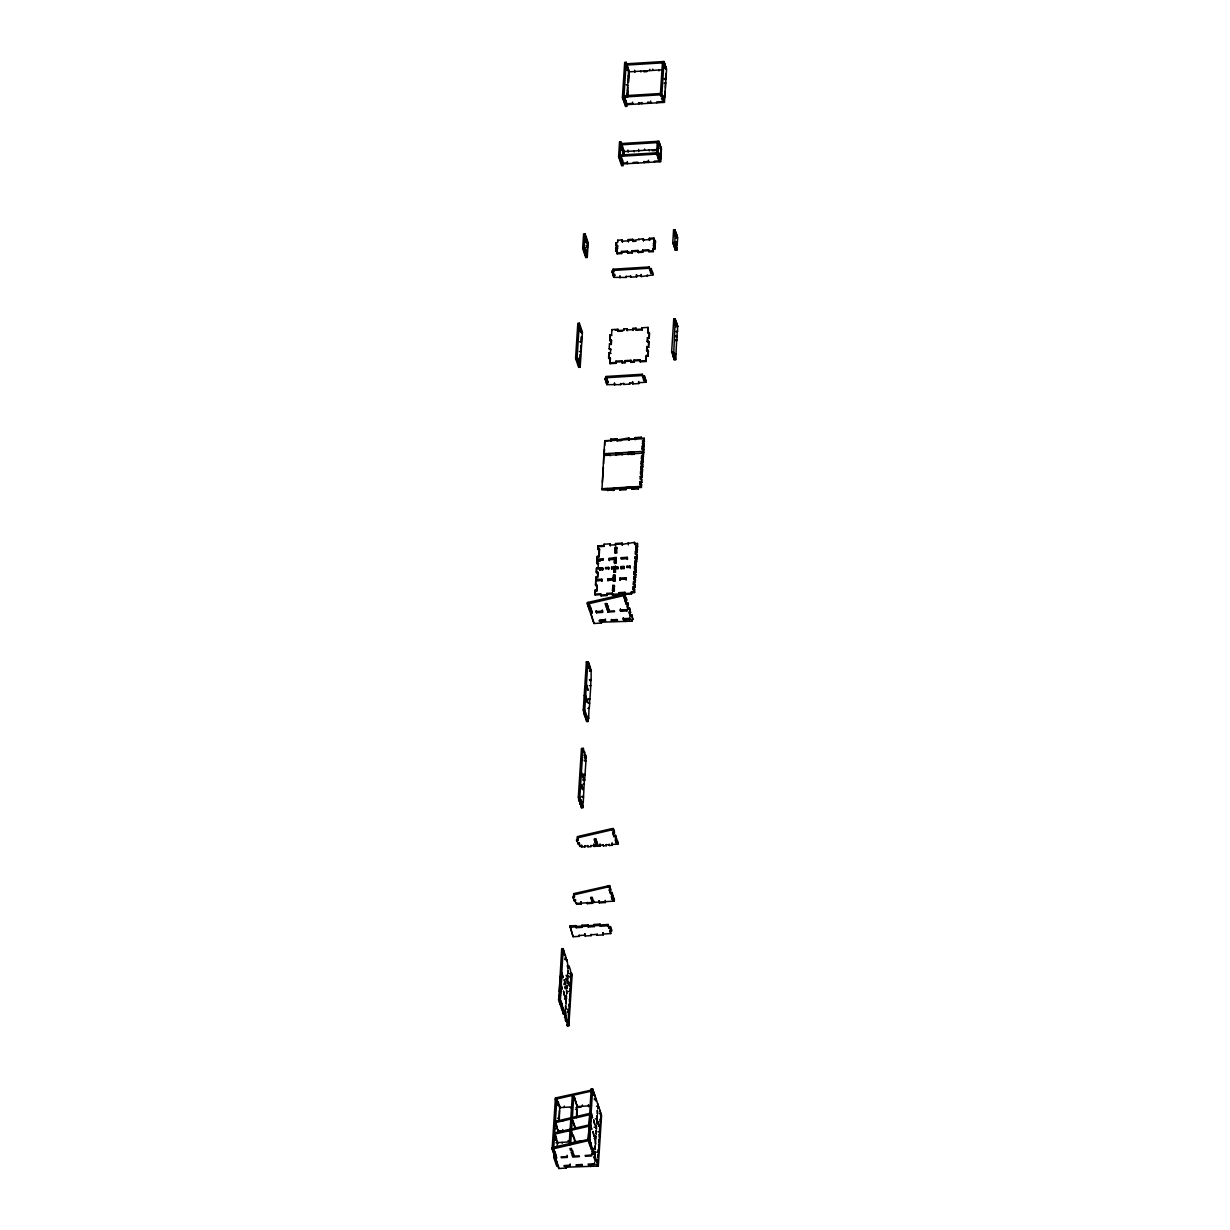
<?xml version="1.0" encoding="UTF-8"?>
<svg xmlns="http://www.w3.org/2000/svg" width="1230" height="1230" viewBox="0 0 1230 1230"><rect width="100%" height="100%" fill="white"/><g stroke="black" fill="none" stroke-linecap="round" stroke-linejoin="round"><path stroke-width="1.5" d="M575.579 358.268L577.823 323.275L579.345 323.183L582.42 332.269L580.16 367.263L578.654 367.355L575.579 358.268L577.085 358.176L580.16 367.263M582.666 248.429L583.604 233.869L585.111 233.777L588.186 242.879L587.248 257.424L585.741 257.516L582.666 248.429L584.173 248.337L587.248 257.424M578.469 327.733L578.546 326.457M583.574 248.552L584.066 251.535L585.572 251.443L585.08 248.46L585.572 251.443M577.07 360.082L576.978 361.359L576.409 359.667M577.085 358.176L579.345 323.183M584.066 251.535L584.158 250.259M584.173 248.337L585.111 233.777M584.727 251.95L585.219 254.933L586.725 254.841L586.233 251.858L586.725 254.841M584.819 240.035L586.326 239.942L585.834 236.975L584.312 237.067M578.208 363.48L578.131 364.757L577.562 363.065M585.219 254.933L585.296 253.657M586.326 239.942L585.834 236.975M585.741 257.516L585.972 253.887M581.206 329.763L581.698 332.746L581.206 329.763L579.699 329.855L580.268 331.562M586.971 240.373L587.463 243.34L586.971 240.373L585.465 240.465M581.129 341.679L581.452 336.574L581.406 342.524L579.622 341.771M587.217 247.168L587.387 244.616L587.51 248.03L585.711 247.261M580.837 351.473L580.868 345.507L580.837 351.473L579.33 351.565M561.895 974.268L563.048 977.666L561.972 972.992L560.219 1000.313L558.712 1000.405L561.695 948.73L563.202 948.638L563.986 952.466L562.479 952.558L561.695 948.73M558.712 1000.405L559.035 995.331M559.281 991.534L560.28 976.051M559.85 1003.803L559.942 1002.527L561.449 1002.435L561.357 1003.711L559.85 1003.803L558.789 999.129M562.479 952.558L562.556 951.282L564.063 951.19L565.139 955.864L565.216 954.588L563.709 954.68M560.219 1000.313L563.202 948.638M561.541 977.758L561.618 976.466L563.125 976.374M561.587 1008.892L561.664 1007.616L563.309 1013.997L564.816 1013.904L563.171 1007.524L563.094 1008.8L561.587 1008.892L559.942 1002.527M561.357 1003.711L560.296 999.037M563.986 952.466L564.063 951.19M566.43 1166.763L566.338 1168.039L558.804 1168.5L552.147 1148.805L555.422 1097.975L592.952 1089.78L593.444 1092.747L593.521 1091.471L592.014 1091.564M589.677 606.252L589.77 604.976L588.263 605.068L588.171 606.344L589.677 606.252L589.109 604.56L587.602 604.653L587.402 602.531L623.426 594.428L624.932 594.336L625.424 597.319L623.918 597.396L626.577 600.701L625.055 600.793L625.148 599.517L626.654 599.425L626.577 600.701M557.129 1100.004L555.622 1100.097L555.714 1098.821L557.221 1098.728M587.602 604.653L587.402 602.531M563.094 1008.8L561.449 1002.435M554.023 1135.505L553.946 1136.781L555.453 1136.689L555.529 1135.413L556.683 1138.811M552.147 1148.805L553.654 1148.712L556.929 1097.883M587.31 603.807L588.816 603.715L588.909 602.439M590.831 609.649L590.923 608.373L589.416 608.466L589.324 609.742L590.831 609.649L590.262 607.958L588.755 608.051L588.263 605.068M565.431 959.769L566.938 959.677L566.861 960.953L565.216 954.588M558.804 1168.5L558.312 1165.517L556.775 1166.255L553.7 1157.169L554.161 1149.804M563.309 1013.997L563.386 1012.721L565.124 1013.305L563.386 1012.721M621.058 142.065L620.105 156.61L623.18 165.712L621.673 165.804L618.598 156.702L619.536 142.157L621.058 142.065L624.133 151.152L623.887 154.78M626.193 62.315L623.933 97.308L627.008 106.395L625.501 106.487L622.426 97.401L624.686 62.407L626.193 62.315L629.268 71.401M565.216 988.628L566.769 987.767L567.061 988.613L566.938 985.215L566.799 987.26L565.293 987.352M565.339 984.446L564.278 979.772L565.339 984.446L563.832 984.538M586.772 715.983L585.265 716.075L585.757 719.043L587.264 718.95L586.772 715.983L586.203 714.276L586.126 715.553L584.619 715.645L583.266 710.125L584.112 696.841L585.618 696.749L587.34 701.853L585.834 701.946M585.342 698.963L584.204 695.565L584.865 685.356L586.372 685.264L588.094 690.353L586.449 683.972L587.879 661.755L586.372 661.848L584.942 684.065L586.449 683.972M554.807 1155.17L554.73 1156.446L556.237 1156.354L556.806 1158.045L555.345 1157.507M565.6 1020.792L565.692 1019.516L566.553 1022.053L568.06 1021.961L567.199 1019.424L567.107 1020.7L565.6 1020.792L564.063 1011.69M591.984 613.047L592.061 611.771L590.554 611.864L590.477 613.14L591.984 613.047L591.415 611.356L589.908 611.448L589.416 608.466M554.146 1154.739L555.653 1154.647L555.16 1151.68M558.282 1103.402L558.359 1102.126L558.851 1105.093L557.344 1105.186M590.262 607.958L590.338 606.682L590.923 608.373M557.682 1164.426L555.237 1156.431M566.769 987.767L566.231 985.553L566.799 987.26M579.192 935.092L579.115 936.368L573.088 936.737L569.951 925.959L575.978 925.59L576.178 927.712L582.205 927.343L582.005 925.221L588.032 924.852L588.232 926.974L594.259 926.605L594.059 924.483L600.086 924.114L600.286 926.236L608.127 925.76L608.881 927.973L610.388 927.881L611.541 931.264L610.034 931.356L610.111 930.08L611.618 929.988L611.541 931.264M579.115 800.961L579.192 799.685L580.698 799.592L580.621 800.868L579.115 800.961L578.331 797.132L581.436 748.855L583.235 749.624L581.436 748.855M605.145 379.532L605.237 378.256L606.744 378.164L606.651 379.44L605.145 379.532L607.805 382.838L606.298 382.93L606.375 381.654L607.881 381.561L607.805 382.838M612.063 272.261L612.156 270.984L613.662 270.892L613.57 272.168L612.063 272.261L614.723 275.566L613.216 275.658L613.309 274.382L614.816 274.29L614.723 275.566M620.258 145.34L620.181 146.616L621.688 146.524L621.765 145.248M625.409 65.59L625.332 66.866L626.839 66.774L626.916 65.498L628.93 71.448L628.269 81.657L627.976 80.811M567.645 967.841L567.737 966.565L569.244 966.473L570.397 969.87L571.289 977.097L569.782 977.189M581.729 749.716L581.805 748.44L583.327 748.347L584.388 753.021L584.465 751.73L582.959 751.822M588.832 663.032L588.74 664.308L587.233 664.4L587.325 663.124L588.832 663.032L589.401 664.723L589.893 667.706L588.386 667.798M564.816 1013.904L564.893 1012.628M605.729 381.239L605.237 378.256M612.648 273.952L612.156 270.984M621.519 159.715L620.012 159.808L620.089 158.532M625.347 100.399L623.841 100.491L623.918 99.215M565.124 1013.305L565.293 1010.753L567.107 1020.7M566.061 998.745L565.985 1000.021L565.493 997.053L566.061 998.745L564.555 998.837M566.4 998.822L566.277 995.424L566.4 998.822L564.893 998.914M567.307 979.587L567.384 983.508L567.307 979.587L565.8 979.68M566.169 979.249L567.676 979.157L567.584 975.252L566.077 975.344M586.126 715.553L584.773 710.033L585.618 696.749M587.34 701.853L585.711 695.473L586.372 685.264M606.651 379.44L606.159 376.472L642.337 374.258L642.829 377.226L644.336 377.133L644.904 378.84L643.398 378.932L643.475 377.656L644.981 377.564L644.904 378.84M613.57 272.168L613.078 269.186L649.255 266.971L649.748 269.954L651.254 269.862L651.823 271.553L650.316 271.646L650.901 273.352L652.407 273.26L652.976 274.951L641.214 276.55L640.999 274.413M626.777 104.658L624.287 95.725L660.449 93.526M661.709 69.849L628.561 71.878L626.347 63.806L664.015 61.5L666.599 69.141L664.461 102.351L625.271 104.75M556.237 1156.354L556.314 1155.078M559.435 1106.8L559.512 1105.524L560.096 1107.215M567.676 979.157L567.584 975.252M567.015 965.965L568.521 965.873L568.368 968.441L566.938 959.677M572.873 897.592L572.949 896.316L574.456 896.224L574.379 897.5L572.873 897.592L576.686 904.281L581.206 904.019L580.99 901.882L581.206 904.019M576.547 840.551L576.639 839.275L578.146 839.183L578.054 840.459L576.547 840.551L580.068 846.409L584.88 846.978L584.957 845.702M582.313 751.407L581.805 748.44M584.619 715.645L584.696 714.369M591.415 611.356L591.492 610.08L592.061 611.771M621.027 156.733L620.95 158.009L619.443 158.101L620.012 159.808M624.994 103.889L624.502 100.922L624.994 103.889L632.528 103.428L632.82 104.289M624.779 98.708L624.855 97.431M556.329 1162.381L556.252 1163.657L555.683 1161.966L557.19 1161.873M557.205 1146.729L557.544 1141.363M568.752 1130.493L558.205 1131.139L558.282 1129.863M558.866 1120.93L559.727 1107.646L570.274 1107L570.551 1107.846M574.379 897.5L573.595 893.672L609.619 885.569L610.695 890.243L609.188 890.336L612.986 897.039L611.479 897.131L611.571 895.855L613.078 895.763L612.986 897.039M578.054 840.459L577.285 836.631L611.802 828.636L613.309 828.543L614.447 831.926L614.37 833.217L612.863 833.31L612.94 832.018L614.447 831.926M580.621 800.868L579.837 797.04L582.943 748.763M569.244 966.473L569.167 967.749L568.521 965.873M580.253 804.359L580.345 803.082L581.851 802.99L581.759 804.266L580.253 804.359L579.192 799.685M583.235 749.624L583.327 748.347M620.812 383.376L620.72 384.652L606.867 384.636L606.375 381.654M646.565 356.362L648.072 356.269L647.779 355.409L646.273 355.501L646.242 361.466L640.215 361.835L640 359.714L633.973 360.082L634.188 362.204L631.159 362.389L630.959 360.267L624.932 360.621L625.132 362.758L622.119 362.942L621.919 360.805L615.892 361.174L616.092 363.311L610.065 363.68L610.403 358.56L608.604 357.807L608.927 352.703L610.726 353.456L608.927 352.703M610.972 349.628L609.173 348.874L609.511 343.77L611.018 343.677L611.264 339.834L609.757 339.926L610.08 334.821L611.879 335.575M626.224 276.181L626.147 277.457L613.801 277.35L613.309 274.382M642.86 250.997L648.887 250.628L648.594 249.782L642.567 250.151L642.783 252.273L638.262 252.55L638.047 250.428L632.02 250.797L632.22 252.919L627.7 253.196L627.5 251.074L621.473 251.443L621.673 253.565L617.153 253.841L617.322 251.289L615.815 251.381L615.692 247.983L617.491 248.737L615.692 247.983M617.491 248.737L617.645 246.185L615.861 245.431L616.015 242.864L617.522 242.771L617.691 240.219L622.211 239.942L622.426 242.079L622.211 239.942M627.561 162.406L627.485 163.682L627.192 162.837L621.165 163.206L621.242 161.929M622.257 148.215L622.349 146.939M627.408 68.48L627.485 67.204M574.026 900.99L574.102 899.699M577.7 843.949L577.777 842.673M585.757 719.043L585.849 717.766L587.356 717.674L588.14 721.503L586.633 721.595L585.849 717.766M608.896 358.653L609.219 353.548M609.511 343.77L611.31 344.523L611.556 340.695L610.049 340.787L610.08 334.821M615.815 251.381L615.984 248.829M616.138 246.277L616.015 242.864M582.374 773.532L583.451 778.206L582.374 773.532L580.868 773.624M622.088 161.407L622.18 160.131M622.918 148.646L622.841 149.922L621.335 150.014M628.069 68.895L627.976 70.172L626.47 70.264M581.759 802.391L583.266 802.298L582.974 801.453L582.912 807.664L581.406 807.756L580.345 803.082M581.759 804.266L580.698 799.592M589.893 667.706L589.97 666.429L588.463 666.522M631.605 592.752L634.619 592.568L634.342 591.722L631.328 591.907L631.528 594.029L625.194 594.428L624.994 592.291L618.967 592.66L619.167 594.797L612.54 595.197L612.34 593.075L606.913 593.398L607.113 595.52L601.086 595.889L601.163 594.613L595.135 594.982L595.12 590.046L596.904 590.815L595.12 590.046M595.443 584.942L597.242 585.695L595.443 584.942L595.704 580.852L601.731 580.483L602.024 581.329L601.824 579.207L595.797 579.576L595.95 577.024L597.749 577.777L598.088 572.673L596.289 571.919L596.535 568.091L598.334 568.844M598.656 563.74L597.15 563.832L597.027 560.419L603.054 560.05L603.146 558.774L597.104 559.143L597.288 556.329L598.795 556.237L599.287 548.58L597.78 548.672L597.965 545.859L603.991 545.49L604.284 546.351L598.257 546.704L597.965 545.859M638.401 487.618L641.414 487.434L641.122 486.588L638.109 486.773L638.309 488.91L631.989 489.294L631.774 487.157L625.747 487.526L625.962 489.663L619.92 490.032L619.72 487.895L613.693 488.264L613.893 490.401L601.931 489.848L603.807 455.285L609.834 454.916L610.126 455.776L610.218 454.5L609.926 453.639L603.899 454.008L604.745 440.724L610.787 440.355L611.064 441.216L610.864 439.079L616.891 438.71L617.091 440.847L621.611 440.571M610.065 363.68L610.111 357.715L608.604 357.807M610.434 352.61L610.68 348.782L609.173 348.874M611.587 334.729L611.925 329.625L617.952 329.256L618.152 331.377L622.672 331.101M617.153 253.841L617.029 250.443L615.523 250.536M617.199 247.891L617.368 245.339L615.861 245.431M623.164 155.457L623.487 150.337M626.931 96.986L628.638 70.602M570.028 973.361L571.535 973.268L572.119 974.96L568.829 1025.789L567.322 1025.881L567.568 1022.115M573.088 936.737L569.951 925.959M575.532 900.898L575.609 899.607M579.207 843.857L579.299 842.581L580.068 846.409M581.406 807.756L581.483 806.48L582.989 806.388M582.789 788.43L582.697 789.706L581.636 785.032L582.789 788.43L581.283 788.522M587.264 718.95L587.356 717.674M589.97 666.429L591.046 671.103L589.539 671.196M593.413 621.811L590.554 611.864M595.135 594.982L595.397 590.907M595.735 585.788L595.904 583.066M598.088 572.673L596.581 572.765L596.535 568.091M603.146 558.774L603.423 559.619L597.396 559.988L597.288 556.329M597.58 557.19L599.087 557.098L599.579 549.426L598.072 549.518L598.257 546.704M602.408 482.36L603.377 467.385M603.623 463.633L603.807 455.285M610.218 454.5L604.176 454.869L604.545 449.165M604.791 445.368L604.745 440.724M627.915 87.192L627.438 94.433L627.162 93.588M627.608 97.185L627.961 91.666M628.561 82.456L629.16 73.247M568.06 1021.961L568.214 1019.409L568.829 1025.789M567.491 1012.69L568.998 1012.598L568.875 1009.2L567.368 1009.292M570.028 991.319L570.228 988.259L570.32 992.164L568.521 991.411M601.608 621.765L601.516 623.041L593.982 623.502L594.059 622.226M568.998 1012.598L568.875 1009.2M571.289 977.097L571.535 973.268M582.912 807.664L581.851 802.99M584.112 755.22L585.618 755.128L585.542 756.404L584.465 751.73M591.046 671.103L591.123 669.827L589.616 669.92M583.266 802.298L584.388 779.482L582.882 779.574M583.174 780.42L584.68 780.327L585.926 760.924L585.818 757.265L584.312 757.357M588.14 721.503L588.386 717.674L586.879 717.766M587.817 708.388L589.324 708.296L589.662 703.191L589.601 698.64L588.094 698.732M589.324 679.698L590.831 679.606L590.8 685.571L589.893 699.486L588.386 699.578M591.123 669.827L591.123 680.467L589.616 680.559M596.627 589.954L596.95 584.85M597.457 576.932L597.795 571.827M598.041 567.999L598.364 562.879L596.858 562.971M576.686 904.281L576.762 903.005M584.604 758.203L586.11 758.111L585.618 755.128M587.156 718.612L588.663 718.52L589.047 707.45L589.324 708.296M596.904 590.815L597.134 587.402M562.725 1130.862L562.802 1129.586M564.247 1107.369L564.324 1106.093M576.178 927.712L575.978 925.59M596.504 612.771L596.304 610.649L596.504 612.771L602.531 612.402L602.331 610.28L602.531 612.402M581.575 846.317L581.667 845.041M599.471 569.183L599.548 567.906L602.562 567.722L602.762 569.844L599.748 570.028L599.471 569.183L602.485 568.998L602.762 569.844M581.867 847.163L581.944 845.886M599.748 570.028L599.548 567.906M619.828 276.981L619.905 275.704M621.673 253.565L621.473 251.443M627.192 162.837L627.269 161.561M628.007 150.06L628.223 152.197M620.105 277.826L620.197 276.55M601.086 595.889L600.886 593.767L594.859 594.136M601.731 580.483L601.824 579.207M602.485 568.998L602.562 567.722M603.991 545.49L604.084 544.213L610.111 543.845L610.311 545.982M607.866 490.77L607.666 488.633L601.639 489.002M609.834 454.916L609.926 453.639M610.787 440.355L610.864 439.079M614.4 384.175L614.493 382.899L614.693 385.021M616.092 363.311L615.892 361.174M618.152 331.377L617.952 329.256M632.528 103.428L632.604 102.151M634.665 70.233L634.88 72.355M604.284 546.351L604.084 544.213M567.076 1156.554L561.049 1156.923L561.326 1157.768L567.353 1157.399L567.153 1155.277M568.091 1140.717L568.014 1141.994L555.96 1142.732M582.205 927.343L582.005 925.221M605.575 567.537L605.498 568.813L608.512 568.629L608.589 567.353L605.575 567.537L605.867 568.383L608.881 568.199L608.788 569.475M590.984 845.333L590.907 846.609L587.894 846.793L587.971 845.517M569.136 1144.746L569.982 1131.477L571.489 1131.385L574.948 1141.563L583.082 1141.071M570.074 1130.201L570.735 1119.977L572.242 1119.884L575.117 1128.371M627.7 253.196L627.5 251.074M628.238 239.573L628.453 241.71L628.238 239.573L632.758 239.296L632.973 241.434L635.987 241.249M570.643 1144.653L571.489 1131.385M571.581 1130.109L572.242 1119.884M573.749 1096.391L572.319 1118.608L570.812 1118.7L572.242 1096.484L573.749 1096.391L577.208 1106.57L591.522 1105.708M605.652 605.283L605.083 603.576L606.59 603.484L607.159 605.191L605.652 605.283L605.744 604.007L607.251 603.915M569.997 1165.21L563.97 1165.579L564.263 1166.44L570.29 1166.071L570.09 1163.934M585.142 935.999L584.927 933.878L585.142 935.999L591.169 935.63L591.246 934.354M605.175 620.212L605.252 618.936L605.468 621.073L599.441 621.442L599.148 620.581L605.175 620.212L605.468 621.073M607.113 595.52L606.913 593.398M608.143 579.684L608.051 580.975L607.851 578.838L613.278 578.515L613.555 579.361L608.143 579.684L607.851 578.838M609.173 558.405L609.373 560.526L609.173 558.405L616.138 557.467L616.092 563.432M610.111 543.845L610.019 545.121L615.446 544.798L615.738 545.643M613.893 490.401L613.693 488.264M615.953 453.27L616.153 455.408L615.953 453.27L621.98 452.901L622.18 455.038M617.091 440.847L616.891 438.71M622.119 362.942L621.919 360.805M627.192 330.824L626.993 328.702L623.979 328.887L623.902 330.163L617.875 330.532M606.805 608.681L606.313 605.698L606.805 608.681L608.312 608.589L607.82 605.606L608.404 607.312L606.897 607.405M591.292 897.792L592.66 903.312L587.233 903.65L587.31 902.359M638.923 102.644L638.847 103.92L638.555 103.059L641.568 102.874L641.86 103.735L641.937 102.459M575.194 1100.635L574.702 1097.652L574.61 1098.928L573.103 1099.02M573.226 1136.474L573.303 1135.198L575.025 1140.287L574.917 1142.086L573.411 1142.178M573.964 1124.973L574.041 1123.697M572.504 1156.215L579.13 1155.816L579.422 1156.661L572.78 1157.076L572.288 1154.094M607.958 612.079L607.466 609.096L607.958 612.079L614.585 611.664L614.308 610.818L609.173 611.141L608.973 609.004M572.565 1151.88L571.058 1151.972L571.643 1153.678L573.149 1153.586L572.657 1150.604M575.763 1102.326L575.855 1101.05L576.347 1104.033M588.232 926.974L588.032 924.852M608.558 612.033L608.035 610.803M574.01 1156.123L573.795 1154.001M576.916 1105.724L576.993 1104.448L576.486 1117.639M593.921 846.424L593.721 844.303L593.921 846.424L596.335 846.271L594.398 839.06L596.335 846.271M611.894 568.014L611.802 569.29L611.602 567.168L614.308 567.86L611.602 567.168M625.132 362.758L624.932 360.621M626.993 328.702L626.916 329.978L632.943 329.609L633.235 330.455L633.02 328.333L636.033 328.149L636.248 330.27L642.275 329.901L642.06 327.78L648.087 327.411L648.056 333.361M632.22 252.919L632.02 250.797M632.973 241.434L632.758 239.296M638.57 149.414L638.77 151.551M609.173 611.141L609.265 609.849M629.852 382.822L629.76 384.098L623.733 384.467L623.825 383.191M636.694 276.827L636.479 274.69L636.694 276.827L630.667 277.18L630.744 275.904M597.841 846.179L595.904 838.968L597.841 846.179L600.255 846.04L600.332 844.764M592.445 901.19L592.368 902.466L576.393 903.435M596.043 845.425L596.135 844.149M612.54 595.197L612.34 593.075M612.832 585.403L612.786 591.369L612.494 590.508L612.832 585.403L614.339 585.311L614.293 591.276M613.278 578.515L613.493 575.194L615 575.102L614.954 581.052L613.447 581.144L613.186 579.791L607.758 580.114M618.137 568.906L615.446 568.199L615.523 572.242L614.016 572.334L613.939 568.291L611.525 568.445M614.016 567.015L615.569 566.292L615.815 567.768L618.229 567.63M609.081 559.681L614.508 559.358L614.293 562.679L615.799 562.587L616.138 557.467M615.292 547.35L615.246 553.3L614.954 552.455L615.292 547.35L616.799 547.258L616.753 553.208M615.446 544.798L615.538 543.522L622.165 543.107L622.365 545.244L622.165 543.107M613.447 581.144L613.186 579.791M613.555 579.361L613.493 575.194M614.016 572.334L613.939 568.291M614.308 567.86L614.062 566.384M614.585 563.524L614.508 559.358M609.45 559.25L616.415 558.328M619.92 490.032L619.72 487.895M621.98 452.901L621.903 454.178L615.876 454.546M611.495 620.704L611.202 619.859L617.229 619.49L617.522 620.335L611.495 620.704L611.571 619.428M611.571 895.855L612.371 898.238L613.878 898.146L614.37 901.113L593.875 902.374L593.952 901.098M597.549 845.333L597.642 844.057M614.954 581.052L615 575.102M615.815 567.768L615.569 566.292M582.328 1106.262L582.405 1104.986M594.259 926.605L594.059 924.483M631.159 362.389L630.959 360.267M632.943 329.609L633.02 328.333M638.262 252.55L638.047 250.428M643.321 238.651L643.521 240.788L643.321 238.651L632.681 240.573M644.505 150.321L644.597 149.045M649.655 70.587L649.732 69.311M600.255 846.04L600.04 843.903M617.844 568.06L617.937 566.769L615.523 566.922M644.136 161.391L644.059 162.668L643.767 161.822L648.287 161.545L648.579 162.391L648.656 161.115M647.964 102.09L647.887 103.366L647.595 102.505L650.609 102.336L650.901 103.182M619.167 594.797L618.967 592.66M619.905 578.1L620.105 580.237L619.905 578.1L625.932 577.731L626.132 579.868L625.932 577.731M621.227 557.667L621.135 558.943L627.177 558.574L627.454 559.435L627.254 557.298L621.227 557.667L621.504 558.512L627.546 558.159M625.962 489.663L625.747 487.526M627.93 453.809L628.007 452.532L634.034 452.163L633.957 453.44L627.93 453.809L628.207 454.67L628.007 452.532M628.945 437.972L629.16 440.109L628.945 437.972L616.814 439.986M632.774 383.914L632.574 381.792L632.774 383.914L638.801 383.545L638.893 382.269M634.188 362.204L633.973 360.082M636.248 330.27L636.033 328.149M650.609 102.336L650.685 101.044M652.669 70.402L652.761 69.126M603.223 934.892L603.023 932.77L603.223 934.892L597.196 935.261L597.273 933.985M599.287 902.912L599.087 900.775L599.287 902.912L605.314 902.543L605.391 901.267M620.858 567.876L620.95 566.584L623.964 566.415L624.163 568.537L621.15 568.721L620.858 567.876L623.887 567.691L624.163 568.537M606.359 844.395L606.282 845.671L603.269 845.856L603.346 844.58M621.15 568.721L620.95 566.584M642.783 252.273L642.567 250.151M648.287 161.545L648.379 160.269M641.214 276.55L641.291 275.259M588.432 1104.617L588.647 1106.739M600.286 926.236L600.086 924.114M620.612 611.295L620.412 609.173L620.612 611.295L626.946 610.91L627.023 609.634L620.704 610.019M623.887 567.691L623.964 566.415M591.353 1114.549L592.506 1117.947L591.43 1113.273L589.677 1140.61L588.171 1140.702L591.153 1089.027L592.66 1088.934L601.578 1115.256L598.303 1166.086L566.061 1167.193L566.338 1168.039M588.616 1133.737L588.171 1140.702L553.654 1148.712M588.863 1129.939L589.739 1116.348M555.622 1100.097L555.345 1099.251L591.369 1091.148L591.153 1089.027M588.816 603.715L623.333 595.704L623.426 594.428M598.303 1166.086L589.385 1139.764L592.66 1088.934M605.114 900.406L605.314 902.543M623.548 619.966L623.349 617.844L623.548 619.966L629.883 619.582L629.96 618.306L623.625 618.69M624.486 599.102L623.994 596.12L625.501 596.027M625.194 594.428L624.994 592.291M627.177 558.574L627.254 557.298M634.526 542.353L634.726 544.475L634.526 542.353L622.088 544.383M631.989 489.294L631.774 487.157M635.264 438.464L635.187 439.74L634.972 437.603L641.307 437.219L641.599 438.08L635.264 438.464L634.972 437.603M638.801 383.545L638.601 381.423M640.215 361.835L640 359.714M642.275 329.901L642.06 327.78M625.424 597.319L624.932 594.336M626.977 566.231L626.9 567.507L629.914 567.322L629.991 566.046L626.977 566.231L627.269 567.076L630.283 566.892L630.191 568.168M628.392 544.875L628.192 542.738M592.845 1153.017L594.351 1152.925L594.274 1154.201L592.768 1154.293L591.615 1150.896L593.121 1150.803L593.198 1149.527L592.629 1147.821L592.553 1149.097L591.046 1149.189L589.97 1144.515M612.309 845.302L612.11 843.165L612.309 845.302L609.296 845.487L609.373 844.211M589.401 1142.824L590.907 1142.732L590.815 1144.008L589.308 1144.1L588.74 1142.393L590.246 1142.301L589.754 1139.334L588.248 1139.426L552.224 1147.513L552.424 1149.65L553.93 1149.558L554.515 1151.249L553.008 1151.342L553.085 1150.065L553.577 1153.048L555.084 1152.956M594.105 1093.178L594.597 1096.145L594.674 1094.869L593.168 1094.961M625.993 599.01L626.07 597.734L624.563 597.826M653.484 249.075L655.006 248.983L654.714 248.137L653.207 248.229L653.33 251.627L648.81 251.904L648.594 249.782M649.348 238.282L649.548 240.419L649.348 238.282L653.868 238.005L653.991 241.418L655.498 241.326L655.329 243.878L653.53 243.125L655.329 243.878M573.518 894.948L608.035 886.938L608.112 885.662M577.193 837.907L611.71 829.912L611.802 828.636M601.516 623.041L601.224 622.196L631.959 621.181L631.39 619.49L632.897 619.397L631.743 615.999L630.237 616.092L629.084 612.694L630.59 612.601L629.437 609.204L627.93 609.296L626.793 605.898L628.299 605.806L627.715 604.099L626.208 604.191L625.148 599.517M647.241 276.181L647.318 274.905M590.462 1166.563L590.538 1165.287M625.64 621.565L625.716 620.289M591.492 1155.062L585.157 1155.447L585.449 1156.292L591.768 1155.908L591.568 1153.786M642.829 377.226L642.337 374.258M649.748 269.954L649.255 266.971M657.358 141.342L656.543 154.104L657.112 155.81L658.619 155.718L658.711 154.442L657.204 154.534M662.509 61.592L660.372 94.802L660.941 96.493L662.447 96.401L662.54 95.125L663.032 98.108L661.525 98.2L662.094 99.891L663.6 99.799L663.677 98.523L664.169 101.506L656.635 101.967L656.928 102.813M596.396 1099.974L596.319 1101.25L595.827 1098.267L594.321 1098.359M610.695 890.243L609.619 885.569M614.37 833.217L613.309 828.543M627.715 604.099L627.807 602.823L626.301 602.915M627.93 609.296L628.023 608.02L629.529 607.928L630.59 612.601M628.299 605.806L627.807 602.823M608.127 925.76L608.204 924.483L600.378 924.96M659.172 155.795L660.679 155.703L660.802 159.101L658.265 159.208L657.773 156.225M610.326 893.733L609.265 889.059L610.772 888.967M612.017 844.457L618.044 844.088L617.475 842.381L615.969 842.473L615.169 840.09L616.676 839.998L615.523 836.6L614.016 836.692L612.94 832.018M620.166 155.718L622.964 163.959L660.633 161.653L658.05 154.011L658.865 141.25L621.196 143.541L621.104 144.817L657.281 142.619M664.461 102.351L661.878 94.71L664.015 61.5M596.227 1128.064L596.519 1128.909L596.396 1125.496L596.181 1128.817L595.689 1125.85L596.258 1127.541M597.795 1163.103L596.658 1159.706L596.565 1160.997L595.059 1161.089L593.998 1156.415M638.524 382.699L646.058 382.238L645.489 380.531L643.966 380.624L643.475 377.656M650.901 273.352L650.409 270.369M597.549 1103.371L598.626 1108.045L598.702 1106.769M608.881 927.973L608.204 924.483M629.437 609.204L629.529 607.928M644.336 377.133L644.412 375.857L642.906 375.95M651.254 269.862L651.331 268.586L649.824 268.678M665.169 64.898L665.092 66.174L664.6 63.191L663.093 63.283M595.566 1138.273L595.735 1135.72L595.858 1139.118L594.059 1138.365M596.842 1118.608L597.042 1115.533L597.134 1119.454L595.335 1118.7M597.703 1105.324L597.826 1108.722L597.98 1106.17L596.473 1106.262M594.874 1154.447L594.751 1151.049L594.582 1153.602L593.075 1153.694M646.242 361.466L646.273 355.501M648.072 356.269L648.41 351.15L646.611 350.396L646.857 346.568L648.656 347.321L646.857 346.568M648.656 347.321L648.979 342.217L647.18 341.463L647.441 337.62L649.225 338.388L647.441 337.62M648.087 327.411L647.764 332.515L649.563 333.269L649.225 338.388M651.823 271.553L651.331 268.586M653.33 251.627L653.207 248.229M655.006 248.983L655.16 246.431L653.653 246.523L653.53 243.125M653.991 241.418L653.868 238.005M660.018 144.633L659.941 145.924L659.449 142.941L657.942 143.034M594.413 1163.718L588.094 1164.103L588.37 1164.964L594.705 1164.564L594.505 1162.442M611.833 893.641L611.925 892.365L610.418 892.457M615.523 836.6L615.6 835.324L614.093 835.416M629.883 619.582L629.668 617.445M631.528 594.029L631.328 591.907M638.309 488.91L638.109 486.773M641.307 437.219L641.23 438.495L644.243 438.31L644.366 441.724L642.567 440.97L644.366 441.724M646.903 351.242L647.149 347.414M647.472 342.309L647.718 338.481M653.653 246.523L653.822 243.971M630.237 616.092L629.176 611.418M645.489 380.531L645.566 379.255L644.059 379.347M652.407 273.26L652.484 271.984L650.977 272.076M659.772 159.116L659.849 157.84L658.342 157.932M660.602 146.339L661.094 149.307L661.171 148.031L659.664 148.123M666.322 68.296L666.23 69.572L665.738 66.589L664.231 66.681M610.388 927.881L610.464 926.59L608.958 926.682M614.37 901.113L613.801 899.422L612.294 899.514L612.371 898.238M615.969 842.473L616.046 841.197L617.552 841.105L618.044 844.088M616.676 839.998L615.6 835.324M646.058 382.238L645.566 379.255M647.779 355.409L648.118 350.304L646.611 350.396M648.364 346.476L648.687 341.371L647.18 341.463M648.948 337.543L649.271 332.423M652.976 274.951L652.484 271.984M654.714 248.137L654.883 245.585L653.376 245.677M655.037 243.033L655.206 240.48L653.699 240.573M659.618 154.088L661.125 153.996L661.002 150.598L661.294 151.444M663.278 97.339L664.784 97.247L664.83 91.281L665.123 92.127M664.446 79.458L665.953 79.366L665.984 73.4L666.276 74.246M602.931 934.047L610.772 933.57L610.111 930.08M616.538 844.18L616.63 842.904L618.137 842.811M633.45 587.556L633.281 590.108L633.158 586.71L634.957 587.463L633.158 586.71M634.957 587.463L635.126 584.911L633.327 584.158L633.496 581.606L635.28 582.359L633.496 581.606M635.28 582.359L635.449 579.807L633.65 579.038L633.819 576.486L635.618 577.254L633.819 576.486M635.618 577.254L635.772 574.687L633.988 573.933L634.142 571.381L635.941 572.135L634.142 571.381M634.48 566.277L636.279 567.03L634.48 566.277L634.311 568.829L635.818 568.737L635.941 572.135M634.803 561.172L636.602 561.926L634.803 561.172L634.649 563.724L636.156 563.632L636.279 567.03M636.602 561.926L636.802 558.851L635.295 558.943L635.095 556.821L636.879 557.574L635.095 556.821M635.449 551.209L637.248 551.962L635.449 551.209L635.28 553.761L637.079 554.515L636.879 557.574M637.248 551.962L637.417 549.41L635.91 549.502L635.787 546.089L637.571 546.858L635.787 546.089M641.414 487.434L641.568 484.881L639.785 484.128L639.938 481.576L641.737 482.329L639.938 481.576M640.277 476.471L642.075 477.225L640.277 476.471L640.107 479.024L641.614 478.931L641.737 482.329M640.599 471.351L642.398 472.12L640.599 471.351L640.446 473.919L641.952 473.827L642.075 477.225M642.398 472.12L642.567 469.568L641.061 469.66L640.938 466.247L642.721 467L640.938 466.247M641.553 461.988L641.384 464.54L641.26 461.142L643.059 461.896L641.26 461.142M643.059 461.896L643.229 459.344L641.43 458.59L641.599 456.038L643.382 456.791L641.599 456.038M641.876 451.687L643.674 452.44L641.876 451.687L641.799 452.963L643.582 453.732L643.382 456.791M643.674 452.44L643.859 449.38L642.352 449.473L642.229 446.075L644.028 446.828L642.229 446.075M644.028 446.828L644.197 444.276L642.69 444.368L642.567 440.97M660.633 161.653L661.463 148.892L658.865 141.25M633.619 585.003L633.773 582.451M633.942 579.899L634.111 577.347M634.265 574.779L634.434 572.227M635.095 562.018L634.926 564.57L636.433 564.478M635.295 558.943L635.372 557.667M635.572 554.607L635.741 552.055M635.91 549.502L636.064 546.95M640.061 484.974L640.23 482.421M640.891 472.212L640.722 474.765L642.229 474.672M641.061 469.66L641.214 467.093M641.722 459.436L641.876 456.884M642.168 452.532L642.075 453.824L643.582 453.732M642.352 449.473L642.521 446.921M642.69 444.368L642.86 441.816M599.856 1110.167L600.917 1114.841M631.743 615.999L631.82 614.723L630.313 614.816M613.801 899.422L613.878 898.146M617.475 842.381L617.552 841.105M596.873 1164.902L596.796 1166.178L596.212 1164.487L597.719 1164.395L597.688 1159.706L597.519 1162.258M631.959 621.181L632.051 619.905M598.18 1152.049L598.334 1149.496L598.457 1152.894L596.673 1152.141M599.487 1131.615L599.687 1128.54L599.779 1132.461L597.98 1131.708M600.624 1113.98L600.747 1117.394L600.993 1113.565L599.487 1113.657M634.342 591.722L634.495 589.17L632.989 589.262M634.665 586.618L634.834 584.066L633.327 584.158M635.003 581.513L635.157 578.946L633.65 579.038M635.326 576.393L635.495 573.841L633.988 573.933M635.649 571.289L635.818 568.737M635.987 566.184L636.156 563.632M636.31 561.08L636.51 558.005L635.003 558.097M636.602 556.729L636.786 553.669M636.956 551.117L637.125 548.565L635.618 548.641M637.294 545.997L637.448 543.445L634.434 543.629M641.122 486.588L641.291 484.036L639.785 484.128M641.445 481.484L641.614 478.931M641.783 476.379L641.952 473.827M642.106 471.259L642.275 468.707L640.769 468.799M642.444 466.155L642.614 463.602L641.091 463.695M642.767 461.05L642.936 458.498L641.43 458.59M643.106 455.946L643.305 452.871M643.382 451.595L643.582 448.535L642.075 448.627M643.736 445.983L643.905 443.43L642.398 443.523M644.074 440.878L644.243 438.31M632.897 619.397L631.82 614.723M634.619 592.568L634.495 589.17M637.571 546.858L637.448 543.445M642.721 467L642.614 463.602M676.869 250.197L677.038 247.645L674.501 247.737L674.578 246.461L675.362 250.29L676.869 250.197L674.932 242.971L674.855 244.247L673.348 244.339L672.779 242.648L673.594 229.872L675.101 229.779L676.177 234.453L676.254 233.177L674.747 233.27L675.316 234.961L676.823 234.869L677.315 237.851L675.808 237.944M673.348 244.339L673.425 243.063M673.594 229.872L674.086 232.854L675.593 232.762M674.501 247.737L674.009 244.755L675.516 244.678M674.855 244.247L675.101 229.779M675.362 250.29L675.239 246.876L677.038 247.645M676.746 246.784L676.915 244.232L675.408 244.324M675.685 245.17L677.192 245.078L677.684 237.421L675.9 236.667M677.315 237.851L677.407 236.575M674.363 354.132L672.856 354.225L673.348 357.207L674.855 357.115L673.794 352.441L673.702 353.717L672.195 353.81L671.626 352.118L673.763 318.908L675.27 318.816L676.346 323.49L676.423 322.214L674.916 322.306M674.84 323.582L673.763 318.908M673.702 353.717L675.27 318.816M673.348 357.207L673.425 355.931L674.209 359.76L675.716 359.667L676.669 339.649L675.162 339.741M675.977 326.98L676.07 325.704L677.576 325.612L677.53 331.562L676.023 331.654M674.209 359.76L674.424 356.346M674.855 357.115L674.932 355.839L675.716 359.667M677.576 325.612L677.484 326.888L676.423 322.214M675.439 340.602L676.946 340.51L677.238 330.716L677.53 331.562M555.407 1121.376L589.923 1113.365M589.846 1114.641L555.33 1122.652L558.205 1131.139M554.668 1132.876L589.185 1124.866M626.255 65.082L662.432 62.868L663.001 64.575L664.508 64.483M664.154 67.958L665.661 67.865M646.934 71.617L643.92 71.801L643.628 70.956M664.154 78.597L665.661 78.505M626.224 84.732L628.023 85.5M664.185 83.286L665.691 83.194L665.415 82.349L665.369 88.299M624.194 97.001L661.878 94.71M622.426 97.401L623.933 97.308M663.001 96.478L664.508 96.386M624.41 102.198L625.916 102.105L626.009 100.829L626.577 102.521M658.081 149.491L623.41 151.613L620.904 144.233M652.331 150.721L655.344 150.537L655.067 149.676M656.62 152.828L620.458 155.042L620.366 156.318L658.05 154.011M659.341 153.243L660.848 153.15M618.598 156.702L620.105 156.61M659.449 156.641L660.971 156.548L660.679 155.703M657.696 157.501L659.203 157.409L658.711 154.442M674.178 231.563L675.685 231.471M584.235 238.343L585.741 238.251M584.896 238.758L586.403 238.666M585.388 241.741L586.895 241.649M675.239 236.237L676.746 236.145M586.049 242.156L587.556 242.064M586.679 242.956L588.186 242.879M628.53 240.434L633.05 240.157M649.625 239.143L654.145 238.866M622.134 241.218L628.161 240.849M643.229 239.942L649.255 239.573M586.172 245.57L587.679 245.477M675.562 241.772L677.069 241.68M672.779 242.648L674.286 242.556M675.854 242.618L677.361 242.525M673.917 246.046L675.424 245.954M675.162 248.153L676.669 248.06M621.765 252.288L627.792 251.919M632.312 251.643L638.339 251.274M616.876 252.996L621.396 252.719M627.423 252.35L631.943 252.073M637.97 251.704L642.49 251.427M648.518 251.058L653.038 250.782M675.07 249.444L676.577 249.352M613.001 270.462L649.179 268.248M636.402 275.966L640.922 275.689M674.348 320.6L675.854 320.507M674.255 321.876L675.762 321.783M675.485 323.997L676.992 323.905M579.622 331.131L581.129 331.039M675.408 325.274L676.915 325.181M580.56 332.408L582.42 332.269M615.231 330.286L618.244 330.101M633.312 329.179L636.325 328.994M677.853 326.457L676.07 325.704M635.956 329.425L641.983 329.056M675.408 335.913L676.915 335.821M675.701 336.774L677.207 336.682M671.626 352.118L673.133 352.026M674.255 353.794L675.762 353.702M674.532 354.64L676.039 354.548M672.779 355.501L674.286 355.409M674.009 357.623L675.516 357.53M616.184 362.035L622.211 361.666M625.224 361.482L631.251 361.113M634.265 360.928L640.292 360.559M609.773 362.819L615.815 362.466M621.842 362.097L624.855 361.912M630.882 361.543L633.896 361.359M639.923 360.99L645.95 360.621M673.917 358.899L675.424 358.806M606.082 377.748L642.245 375.534M632.497 383.068L629.483 383.253L629.76 384.098M611.156 439.94L617.183 439.571M628.868 439.264L634.895 438.895M604.73 440.986L644.228 438.572M603.915 453.762L643.398 451.349M616.245 454.131L622.272 453.762M628.299 453.393L634.326 453.024M603.792 455.546L643.275 453.132M631.221 454.485L634.25 454.301M601.654 488.756L641.138 486.342M613.985 489.125L620.012 488.756M626.039 488.387L632.066 488.018M607.589 489.909L613.616 489.54M619.643 489.171L625.67 488.802M631.697 488.433L638.032 488.049M617.475 544.26L622.457 543.968M615.569 548.196L617.076 548.103M614.954 552.455L616.461 552.362M600.332 561.08L597.319 561.264L597.027 560.419M614.339 567.23L615.846 567.138M599.84 568.752L602.854 568.567M621.242 567.445L624.256 567.261M634.603 569.674L636.11 569.582M613.724 571.489L615.231 571.397M613.77 576.04L615.277 575.948M602.1 580.053L596.073 580.422L595.797 579.576M620.197 578.961L626.224 578.592M619.828 579.376L625.855 579.007M613.155 580.299L614.662 580.206M613.109 586.249L614.616 586.157M612.494 590.508L614.001 590.415M607.19 594.244L612.617 593.921M619.259 593.506L625.286 593.137M600.793 595.043L606.821 594.674M612.248 594.351L618.89 593.936M624.917 593.567L631.236 593.183M623.333 595.704L624.84 595.612M587.679 603.377L589.185 603.284M606.236 606.974L607.743 606.882M607.389 610.372L608.896 610.28M596.581 611.495L602.608 611.126M596.212 611.925L602.239 611.556M620.335 610.449L626.654 610.065L626.946 610.91M599.517 620.166L605.544 619.797M623.256 619.12L629.591 618.721M587.894 664.815L589.401 664.723M587.817 666.091L589.324 665.999M589.047 668.213L590.554 668.121M589.908 670.765L591.415 670.673M589.293 685.663L590.8 685.571M584.204 695.565L585.711 695.473M585.926 700.654L587.433 700.562M587.863 702.438L589.37 702.345M588.155 703.283L589.662 703.191M583.266 710.125L584.773 710.033M584.127 712.677L585.634 712.585M584.035 713.954L585.542 713.861M585.188 717.351L586.695 717.259M586.418 719.473L587.925 719.381M586.341 720.749L587.848 720.657M584.68 756.927L586.187 756.834M584.142 760.155L585.649 760.063M584.419 761.016L585.926 760.924M583.22 774.47L584.727 774.377M580.791 774.9L582.297 774.808M581.452 775.331L582.959 775.238M583.497 775.315L585.003 775.223M582.928 784.248L584.435 784.156M581.79 796.425L583.297 796.333M578.331 797.132L579.837 797.04M582.082 797.286L583.589 797.194M578.607 797.978L580.13 797.886M578.53 799.254L580.037 799.162M579.76 801.376L581.267 801.284M579.684 802.652L581.19 802.56M580.914 804.774L582.42 804.681M580.837 806.05L582.344 805.958M611.71 829.912L613.216 829.82M615.246 838.814L616.753 838.722M594.321 840.336L595.827 840.244M593.629 845.579L590.615 845.763L590.907 846.609M599.963 845.179L602.977 845.01L603.269 845.856M608.035 886.938L609.542 886.845M612.94 899.93L614.447 899.837M576.255 926.436L582.282 926.067M588.324 925.698L594.351 925.329M569.859 927.236L575.886 926.867M581.913 926.498L587.955 926.129M593.982 925.76L600.009 925.391M584.85 935.154L578.823 935.523L579.115 936.368M561.987 949.575L563.494 949.483M561.91 950.852L563.417 950.759M564.862 958.078L566.369 957.986M564.785 959.354L566.292 959.262M569.659 973.791L571.166 973.699M570.612 975.052L572.119 974.96M566.354 976.189L567.876 976.097M569.505 976.343L571.012 976.251M565.877 978.404L567.384 978.311M563.924 983.262L565.431 983.17M559.65 985.845L561.157 985.753L562.295 989.151L561.234 984.477M564.647 986.921L566.154 986.829M565.062 996.361L566.569 996.269M564.601 998.068L566.107 997.976M558.42 999.56L559.927 999.467M559.358 1000.836L560.865 1000.743M559.281 1002.112L560.788 1002.02M560.511 1004.218L562.018 1004.126M560.434 1005.51L561.941 1005.417M562.233 1009.323L563.74 1009.23M562.156 1010.599L563.663 1010.507M567.66 1010.138L569.167 1010.045M567.215 1011.844L568.721 1011.752M563.909 1014.243L565.416 1014.15M564.539 1016.118L566.046 1016.026M564.447 1017.395L565.969 1017.302M568.26 1024.098L566.753 1024.19L567.322 1025.881M591.369 1091.148L592.875 1091.056M556.206 1101.788L557.713 1101.696M594.244 1099.635L595.751 1099.543M575.978 1107.523L581.114 1107.2M575.532 1109.229L577.331 1109.983L576.993 1115.087L576.701 1114.242M557.544 1118.208L559.327 1118.962L559.542 1110.459M557.359 1121.022L563.386 1120.653M554.684 1125.296L556.191 1125.204L556.268 1123.928L557.344 1128.602L555.837 1128.694M594.105 1127.218L595.612 1127.126M555.099 1140.179L556.606 1140.087M587.879 1139.856L589.385 1139.764M589.893 1145.791L591.399 1145.699L590.907 1142.732M572.211 1155.37L573.718 1155.277M553.7 1157.169L555.207 1157.076M556.037 1158.476L554.53 1158.568L555.099 1160.259L554.607 1157.292M593.921 1157.691L595.428 1157.599L594.351 1152.925M658.696 70.033L658.988 70.879M662.663 101.598L662.955 102.444M640.615 71.14L640.907 71.986M659.849 157.84L660.341 160.807L654.314 161.176L654.606 162.022M658.834 160.899L659.126 161.745M628.315 75.707L628.591 76.552M649.025 150.045L649.317 150.906M676.254 233.177L676.823 234.869M627.408 89.759L627.684 90.605M676.915 244.232L677.192 245.078M624.287 95.725L625.424 99.123M623.272 98.8L623.841 100.491M633.957 150.967L634.25 151.828M638.032 163.037L637.74 162.191L633.219 162.468L633.512 163.313M655.206 240.48L655.498 241.326M620.996 142.957L623.61 153.75L623.333 152.889M654.883 245.585L655.16 246.431M619.536 142.157L620.781 145.786M623.118 161.407L620.258 154.442M620.581 161.499L621.165 163.206M676.669 339.649L676.946 340.51M638.785 238.928L639.077 239.789M635.034 250.613L635.326 251.458M630.667 277.18L630.375 276.335L625.855 276.612L626.147 277.457M617.691 240.219L617.983 241.08M617.368 245.339L617.645 246.185M648.687 341.371L648.979 342.217M617.029 250.443L617.322 251.289M648.118 350.304L648.41 351.15M613.078 269.186L613.662 270.892M613.216 275.658L613.801 277.35M644.412 375.857L644.981 377.564M643.398 378.932L643.966 380.624M623.979 328.887L624.271 329.732M611.925 329.625L612.217 330.47M611.264 339.834L611.556 340.695M609.757 339.926L610.049 340.787M623.733 384.467L623.456 383.622L620.443 383.806L620.72 384.652M643.905 443.43L644.197 444.276M643.582 448.535L643.859 449.38M610.111 357.715L610.403 358.56M642.936 458.498L643.229 459.344M642.275 468.707L642.567 469.568M606.159 376.472L606.744 378.164M607.312 379.87L607.881 381.561M641.291 484.036L641.568 484.881M606.298 382.93L606.867 384.636M637.125 548.565L637.417 549.41M603.899 454.008L604.176 454.869M636.51 558.005L636.802 558.851M607.666 488.633L607.958 489.494M635.495 573.841L635.772 574.687M635.157 578.946L635.449 579.807M629.991 566.046L630.283 566.892M634.834 584.066L635.126 584.911M615.538 543.522L615.815 544.367M614.631 557.559L614.877 558.927M626.07 597.734L626.654 599.425M615.446 568.199L615.723 569.044M625.055 600.793L626.208 604.191M613.309 577.992L613.601 578.853M608.589 567.353L608.881 568.199M599.287 548.58L599.579 549.426M612.663 587.955L612.955 588.816M597.78 548.672L598.072 549.518M597.104 559.143L597.396 559.988M596.289 571.919L596.581 572.765M595.95 577.024L596.243 577.869M595.704 580.852L595.996 581.698M588.171 606.344L588.755 608.051M589.324 609.742L589.908 611.448M590.477 613.14L593.982 623.502M587.879 661.755L588.74 664.308M586.372 661.848L587.233 664.4M590.831 679.606L591.123 680.467M589.601 698.64L589.893 699.486M588.386 717.674L588.663 718.52M612.863 833.31L614.016 836.692M585.818 757.265L586.11 758.111M609.296 845.487L609.004 844.641L605.99 844.826L606.282 845.671M584.388 779.482L584.68 780.327M611.925 892.365L613.078 895.763M611.479 897.131L612.294 899.514M587.894 846.793L587.602 845.948L584.588 846.132L584.88 846.978M610.464 926.59L611.618 929.988M610.034 931.356L610.772 933.57M593.875 902.374L592.153 897.27L590.646 897.362L592.66 903.312M586.941 902.789L587.233 903.65M597.196 935.261L596.904 934.416L590.877 934.785L591.169 935.63M573.595 893.672L574.456 896.224M565.262 987.859L565.554 988.705M590.692 1124.774L591.768 1129.447L590.615 1126.05L589.109 1126.142L554.592 1134.152L557.744 1143.485M588.248 1139.426L588.816 1141.117M572.888 1120.299L575.194 1127.095M580.068 1141.255L580.36 1142.101M556.852 1099.159L560.004 1108.491M555.422 1097.975L556.283 1100.512M559.712 1131.047L560.004 1131.908M561.987 1142.362L562.264 1143.208M553.731 1147.421L554.023 1148.282M555.099 1156.015L555.391 1156.861M577.992 358.299L578.484 361.266L577.992 358.299M580.053 326.365L580.545 329.348L580.053 326.365M579.146 361.697L579.638 364.664L579.146 361.697M580.299 354.455L580.253 360.405L580.299 354.455M587.064 249.736L587.171 253.134L587.064 249.736M563.54 991.272L564.601 995.946L563.54 991.272M565.615 1005.648L565.739 1009.046L565.615 1005.648M565.954 1000.528L566.077 1003.941L565.954 1000.528M566.615 990.319L566.738 993.717L566.615 990.319M567.906 970.132L568.029 973.545L567.906 970.132M568.414 981.371L569.49 986.045L568.414 981.371M568.552 1014.304L568.675 1017.702L568.552 1014.304M569.213 1004.095L569.336 1007.493L569.213 1004.095M569.536 998.975L569.659 1002.389L569.536 998.975M569.874 993.871L569.997 997.269L569.874 993.871M570.52 983.908L570.597 987.828L570.52 983.908M570.843 978.803L570.966 982.201L570.843 978.803M592.998 1131.569L594.059 1136.243L592.998 1131.569M593.736 1120.069L594.797 1124.743L593.736 1120.069M594.951 1137.335L595.443 1140.318L594.951 1137.335M595.074 1145.93L595.197 1149.343L595.074 1145.93M595.412 1140.825L595.535 1144.238L595.412 1140.825M596.073 1130.616L596.196 1134.014L596.073 1130.616M596.765 1119.884L596.842 1123.79L596.765 1119.884M597.365 1110.429L597.488 1113.842L597.365 1110.429M597.872 1121.668L598.949 1126.342L597.872 1121.668M598.011 1154.601L598.134 1157.999L598.011 1154.601M598.672 1144.377L598.795 1147.79L598.672 1144.377M598.995 1139.272L599.118 1142.67L598.995 1139.272M599.333 1134.168L599.456 1137.566L599.333 1134.168M599.979 1124.205L600.055 1128.11L599.979 1124.205M600.302 1119.1L600.424 1122.498L600.302 1119.1M571.412 1148.482L569.905 1148.574L570.489 1150.281L571.996 1150.188L571.412 1148.482M582.067 1164.472L576.04 1164.841L576.317 1165.702L582.344 1165.333L582.067 1164.472"/></g></svg>
